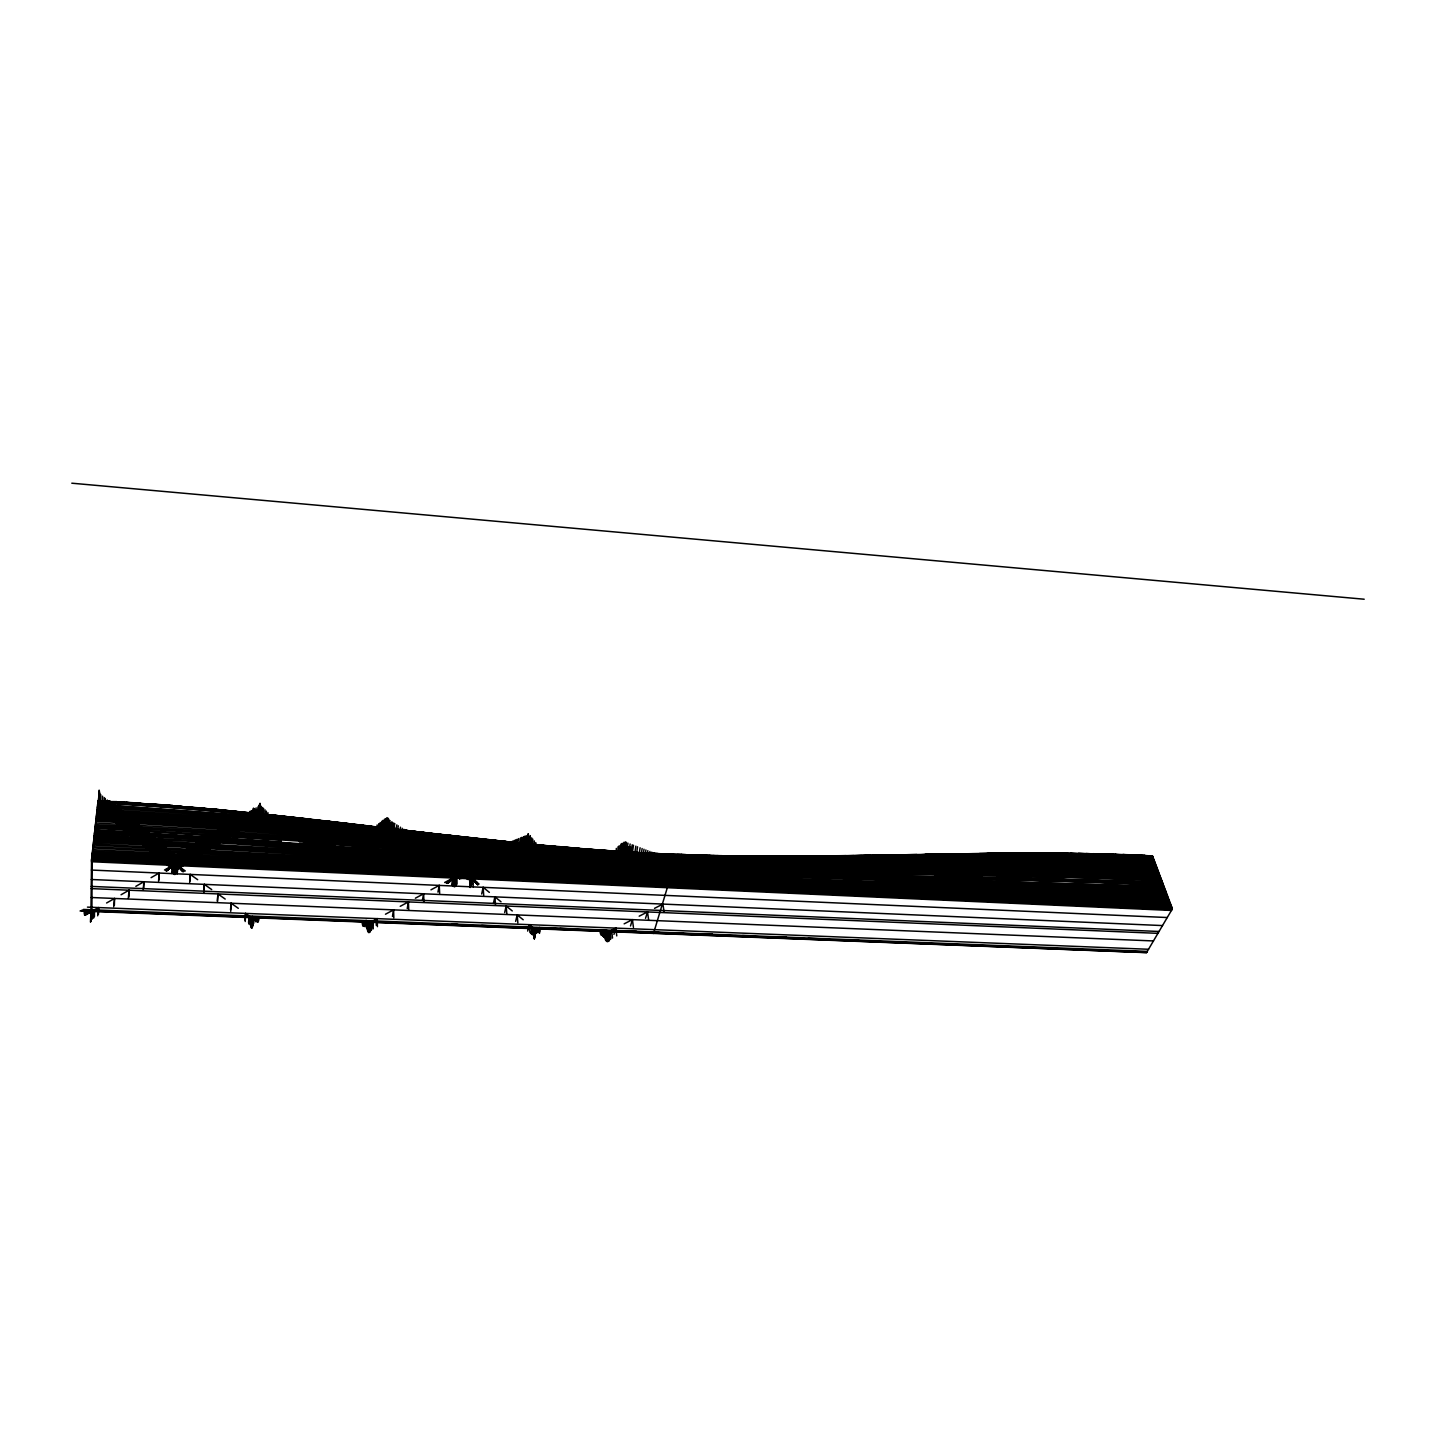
<?xml version="1.0" encoding="UTF-8"?>
<svg xmlns="http://www.w3.org/2000/svg" width="1436" height="1436" viewBox="0 0 1436 1436"><rect width="100%" height="100%" fill="white"/><g stroke="black" fill="none" stroke-linecap="round" stroke-linejoin="round"><path stroke-width="1.5" d="M174.312 873.95L175.012 861.797M90.953 911.357L91.545 859.823L98.097 800.767L97.971 810.622M174.923 873.968L175.623 861.815M262.896 814.894L262.896 810.873M534.389 938.57L534.443 928.751L540.205 930.743M620.855 844.153L620.837 853.738L627.658 847.258M98.599 800.947L92.191 858.315M92.389 917.532L92.442 911.052L84.562 915.342M257.924 818.789L259.467 804.465M469.931 886.102L469.985 876.193L471.511 872.801M456.271 885.491L456.361 875.583L457.833 872.173M92.855 917.532L92.945 910.765L92.048 919.004M94.417 916.653L94.507 909.868L93.627 918.125M370.362 931.587L370.506 922.199L362.446 924.946M98.456 914.355L98.563 907.57L85.047 915.253M100.825 794.772L99.838 809.832M101.579 811.268L102.584 796.208M99.838 793.516L98.815 808.594M103.248 812.65L104.254 797.572M104.307 813.512L105.313 798.434M114.377 905.308L114.539 898.469L106.587 902.993M257.439 820.512L259.126 805.722M385.315 819.418L385.081 828.123L396.874 828.626M107.233 799.996L106.21 815.074M535.682 846.522L535.79 842.591M107.592 816.222L108.633 801.144M531.446 845.732L531.679 837.834M532.541 846.989L532.774 839.109M534.174 846.827L534.336 840.922M128.845 897.105L129.061 890.194L121.055 894.754M254.459 822.559L256.146 807.876M256.326 821.518L258.031 806.835M110.68 802.814L109.621 817.91M251.569 824.21L253.221 809.491M252.7 823.564L254.351 808.863M369.788 932.305L370.111 922.289L362.069 923.797M111.254 819.256L112.313 804.16M249.541 825.359L251.174 810.622M260.383 806.673L260.131 814.248L251.623 813.799M607.697 941.711L608.056 931.695L599.71 931.695M99.64 792.044L98.51 806.978M113.839 805.416L112.78 820.512M245.897 827.459L247.477 812.686M248.069 826.221L249.684 811.466M250.313 925.071L250.6 916.958L249.954 923.581M470.003 886.981L470.38 876.606L471.852 875.314M114.288 821.787L115.365 806.673M242.504 829.434L244.066 814.625M244.138 828.482L245.718 813.691M248.895 924.084L249.2 915.971L248.554 922.612M250.744 925.61L251.067 917.281L258.139 922.056M455.571 886.353L455.948 875.96L457.366 874.65M91.491 860.792L1171.884 909.67L1171.92 907.642M115.831 823.043L116.908 807.929M143.636 888.705L143.905 881.758L135.846 886.335M240.871 830.385L242.415 815.558M245.233 921.517L245.556 913.404L257.672 921.948M534.354 938.911L534.748 928.805L540.564 929.379M117.483 824.426L118.56 809.312M173.918 873.016L174.743 859.195M237.443 832.395L238.95 817.551M239.238 831.354L240.745 816.51M120.05 810.532L118.973 825.664M175.389 873.088L176.233 859.266M233.763 834.585L235.217 819.687M235.845 833.347L237.317 818.484M530.315 836.039L529.902 845.966L523.135 838.642M120.911 827.262L122.006 812.13M230.55 836.47L231.986 821.571L242.792 822.182L234.948 827.046M232.363 835.411L233.799 820.512M123.299 813.189L122.204 828.339M123.873 829.703L124.968 814.571M228.988 837.421L230.388 822.487L241.158 823.133L231.663 828.949M230.729 911.375L231.106 903.226L238.304 908.306M126.44 815.756L125.327 830.905M158.875 880.053L159.199 873.034L151.085 877.665M224.339 840.204L225.703 825.233M226.583 838.857L227.983 823.905M251.031 927.046L251.479 917.514L258.606 920.907M98.169 804.214L99.371 790.715M127.553 832.754L128.666 817.587M221.503 841.927L222.849 826.939M222.921 841.083L224.267 826.095M129.617 834.46L130.73 819.292M130.945 835.555L132.058 820.387M173.541 871.58L174.474 856.628M219.259 843.309L220.57 828.285M220.246 842.699L221.557 827.692M217.482 902.077L217.895 893.928L225.201 899.062M369.142 932.646L369.68 922.343L361.71 922.361M521.824 841.909L527.622 843.722L528.125 834.029M133.351 821.446L132.238 836.614M134.517 822.397L133.404 837.583M175.928 871.688L176.861 856.754M215.167 845.786L216.441 830.744M216.28 845.122L217.554 830.08M216.944 844.709L218.236 829.685M251.3 927.8L251.839 917.658L259.019 919.776M134.32 838.337L135.433 823.151M136.438 840.078L137.551 824.892M137.066 840.581L138.179 825.395M172.266 872.442L172.643 865.387L164.476 870.036M211.541 848.03L212.779 832.952M212.618 847.384L213.856 832.306L224.698 832.736L216.728 837.726M213.749 846.666L215.005 831.606M138.053 841.424L139.166 826.221M140.477 827.298L139.364 842.501M140.423 843.363L141.536 828.159M141.392 844.171L142.487 828.949M166.935 865.01L167.958 849.699M169.412 850.866L168.389 866.177M170.04 867.506L171.046 852.176M172.517 853.361L171.53 868.69M177.328 872.675L177.723 865.621L185.298 870.97M208.597 849.843L209.8 834.747L220.623 835.178L211.631 840.796M209.674 849.179L210.895 834.101L221.88 834.424L213.892 839.432M99.156 790.141L98.51 800.803M143.097 845.571L144.21 830.349M144.067 846.378L145.18 831.157M146.58 832.288L145.467 847.509M148.375 833.76L147.262 848.999M148.752 850.202L149.847 834.962M149.954 851.189L151.049 835.949M151.013 852.069L152.108 836.811M159.27 842.645L158.193 857.938M159.863 859.284L160.904 843.991M163.058 845.732L162.017 861.026M163.973 862.623L165.014 847.33M165.93 864.203L166.953 848.891M205.097 852.015L206.281 836.883M203.84 892.528L204.307 884.361L211.702 889.566M207.053 850.794L208.256 835.68M393.428 825.628L385.369 828.034L385.907 818.628M152.629 853.379L153.706 838.121M155.573 839.647L154.496 854.923M156.111 856.233L157.188 840.957M173.523 873.537L174.043 864.544L165.786 870.557M175.892 873.626L176.431 864.651L183.934 871.365M179.285 853.648L178.297 868.96M202.153 853.846L203.32 838.696M203.463 853.02L204.63 837.888M251.605 928.177L252.233 917.73L259.485 918.358M652.339 855.12L652.788 853.271M179.949 867.9L180.954 852.607M199.209 855.694L200.34 840.527M200.968 854.582L202.135 839.432M644.513 854.653L621.339 853.271L621.932 843.453M174.025 874.362L174.653 864.059L166.307 871.006M175.228 874.416L175.874 864.113L183.305 871.76M189.749 881.381L190.198 874.416L197.683 879.694M195.368 858.1L196.481 842.914M197.145 856.987L198.258 841.801M174.438 874.434L175.12 863.664L166.738 870.934M174.761 874.452L175.443 863.682L182.857 871.634M182.785 851.44L181.762 866.752M189.66 882.601L190.198 874.416M191.221 860.72L192.298 845.499M193.052 859.554L194.147 844.35M251.892 928.087L252.341 916.365M184.4 850.435L183.377 865.711M188.834 862.228L189.893 846.989M454.799 886.784L455.481 876.373L456.774 877.432M184.49 864.993L185.513 849.735M186.662 863.61L187.703 848.371M368.621 932.52L368.496 920.943M470.11 887.448L470.811 877.073L472.157 878.114M534.336 938.821L535.018 928.805L538.931 928.338M90.432 922.056L91.096 910.675M177.149 873.842L177.723 865.621M203.822 891.235L204.307 884.361M252.251 927.548L252.969 917.658M606.961 941.567L607.661 931.659M626.76 851.943L624.696 851.656L625.378 841.837M172.033 873.609L172.643 865.387M175.964 870.683L176.431 864.651M260.275 804.429L259.557 813.853L247.315 813.153M173.577 870.575L174.043 864.544M252.592 926.723L253.292 917.532M158.552 881.255L159.199 873.034M217.374 900.731L217.895 893.928M90.755 921.697L91.581 910.693M527.479 843.883L529.453 845.445L530.243 835.626M368.065 931.946L368.89 922.199L364.995 920.889M378.458 827.585L378.781 823.672M379.732 828.392L380.235 822.523M381.15 829.128L381.796 821.266M382.084 830.223L382.909 820.387M384.417 819.184L383.591 829.021L398.364 829.505M143.205 889.979L143.905 881.758M230.532 909.957L231.106 903.226M261.208 806.242L260.49 814.571L245.879 813.907M262.591 807.481L261.873 815.917L261.855 809.85M263.075 814.804L263.614 808.468M264.529 816.222L265.086 809.868M266.055 815.415L266.432 811.178M267.581 816.904L267.94 812.65M376.788 828.877L377.129 824.964M91.617 858.997L1172.027 908.108M253.023 925.287L253.705 917.335M175.587 867.434L175.874 864.113M393.733 826.705L385.71 827.98L386.589 818.071M91.096 920.943L91.976 911.25L84.239 914.122M128.307 898.433L129.061 890.194M174.348 867.38L174.653 864.059M244.928 920.063L245.556 913.404M260.185 803.711L259.252 813.709L251.372 813.673M260.814 806.978L260.131 814.248L253.077 808.827M454.081 886.694L455.032 876.768L446.973 883.463M113.731 906.69L114.539 898.469M470.236 887.412L471.188 877.504L477.847 884.827M92.173 858.351L91.886 914.032M250.42 923.617L251.067 917.281M253.633 923.545L254.28 916.94M255.949 921.93L256.398 917.532M367.634 931.102L368.549 922.056M91.545 919.525L92.442 911.052M97.702 915.809L98.563 907.57M534.336 938.282L535.323 928.733M251.731 812.525L259.019 813.638L260.113 803.37L258.749 813.602M384.992 819.597L384.022 828.698L394.272 829.218M606.171 941.011L607.231 931.551M528.34 833.724L527.174 843.632L528.735 844.601M394.074 828.069L386.087 827.98L387.343 817.856M250.923 921.894L251.479 917.514M367.131 929.666L368.137 921.822M627.119 854.51L625.27 851.763L626.473 842.322M459.682 879.317L458.784 873.985L459.987 864.975M468.19 879.658L467.256 874.38L468.459 865.334M461.423 864.257L460.202 873.267L461.1 878.581M466.79 864.49L465.569 873.519L466.503 878.814M258.606 815.738L259.808 803.514M451.353 872.011L461.764 872.478L462.679 877.755L461.764 872.478L463.002 863.467M464.959 863.557L463.72 872.567L464.636 877.863M463.325 862.731L462.069 871.742L462.966 877.037M464.061 877.055L463.164 871.796L464.402 862.785M534.389 937.457L535.61 928.625M352.287 824.12L200.448 807.929L98.007 800.839L107.52 801.091M453.202 885.886L454.422 877.234L446.183 883.014M461.818 876.463L460.938 871.149L462.177 862.139M465.049 876.552L464.133 871.311L465.39 862.3M459.592 875.332L458.712 870.001L459.987 861.026M466.915 875.601L466 870.395L467.274 861.367M654.78 866.016L652.913 862.192L654.224 853.02M656.414 866.608L654.529 862.803L655.839 853.612M658.514 867.398L656.611 863.575L657.921 854.384M666.645 867.272L658.442 864.257L659.734 855.048M260.078 810.119L259.557 813.853L252.395 810.496M650.454 864.4L648.587 860.595L649.916 851.422M652.339 865.1L650.472 861.295L651.782 852.122M457.797 859.877L456.504 868.852L457.366 874.183M469.159 860.451L467.867 869.462L468.8 874.65M470.434 886.64L471.672 878.006L478.116 884.432M646.415 862.892L644.585 859.087L645.913 849.933M647.833 850.65L646.523 859.823L648.354 863.61M455.391 858.62L454.081 867.577L454.925 872.926M471.241 859.446L469.913 868.475L470.864 873.609M642.125 848.514L640.779 857.669L642.592 861.456M644.495 862.174L642.682 858.369L644.01 849.232M637.997 859.715L636.202 855.928L637.566 846.791M640.546 860.685L638.751 856.897L640.097 847.761M175.3 864.705L175.443 863.682M453.04 871.939L452.196 866.59L453.543 857.651M472.839 858.674L471.493 867.703L472.444 872.819M633.886 858.154L632.109 854.384L633.491 845.248M636.256 859.051L634.479 855.282L635.843 846.145M174.977 864.687L175.12 863.664M451.209 856.412L449.863 865.334L450.671 870.701M474.849 857.723L473.485 866.752L474.454 871.831M632.199 844.763L630.817 853.881L632.576 857.651M476.393 856.987L475.011 866.016L475.98 871.078M605.525 940.185L606.872 931.425M628.304 856.018L626.563 852.248L627.981 843.147M630.494 856.861L628.735 853.092L630.135 843.973M448.858 869.749L448.05 864.364L449.414 855.461M623.547 843.758L622.201 852.553L631.786 853.02M385.817 821.266L384.722 828.285L397.269 828.805M447.35 854.348L445.95 863.233L446.758 868.618M478.188 856.143L476.788 865.172L477.775 870.216M363.039 925.089L363.721 920.745M444.927 867.649L444.137 862.264L445.555 853.379M479.283 869.462L478.296 864.454L479.732 855.425M480.755 854.958L479.319 863.969L480.306 868.977M365.121 926.776L366.144 920.261M366.593 927.961L367.634 921.445M443.724 867.003L442.952 861.6L444.37 852.733M481.904 854.42L480.45 863.449L481.455 868.421M370.434 928.23L371.493 921.715L371.637 929.72M443.042 852.015L441.606 860.882L442.378 866.285M483.304 853.774L481.85 862.803L482.855 867.757M530.153 836.362L528.807 844.673L518.935 844.188M372.032 927.369L373.091 920.853L373.234 928.877M485.027 852.984L483.537 862.013L484.56 866.949M376.16 925.161L377.237 918.627L363.416 926.04M440.708 865.387L439.937 859.967L441.408 851.117M486.337 852.392L484.847 861.403L485.871 866.321M438.698 864.293L437.944 858.854L439.416 850.04M487.271 851.961L485.763 860.99L486.786 865.89M387.397 830.582L386.607 828.105L388.276 818.323M437.89 849.197L436.382 857.992L437.136 863.431M488.402 865.136L487.36 860.254L488.886 851.225M369.914 928.23L370.973 921.984L362.913 926.112M436.795 848.586L435.305 857.4L436.041 862.856M489.82 850.812L488.294 859.841L489.335 864.705M490.807 850.381L489.263 859.392L490.322 864.239M434.139 861.797L433.403 856.341L434.928 847.545M491.561 863.664L490.502 858.836L492.063 849.825M392.459 916.455L393.59 909.868L385.458 914.229M433.851 846.953L432.308 855.73L433.044 861.187M493.015 849.394L491.453 858.423L492.512 863.233M493.589 849.143L492.027 858.172L493.086 862.946M528.143 846.971L526.797 843.668L528.43 834.262M431.859 860.541L431.141 855.066L432.685 846.289M495.079 862.049L494.002 857.274L495.6 848.263M430.387 859.715L429.687 854.24L431.249 845.481M496.461 847.886L494.864 856.915L495.941 861.672M497.556 847.402L495.959 856.43L497.035 861.169M251.372 920.243L251.839 917.658M429.274 859.087L428.574 853.612L430.136 844.853M498.238 860.613L497.161 855.892L498.777 846.881M407.232 908.539L408.434 901.916L400.249 906.313M429.472 844.476L427.892 853.217L428.592 858.728M500.015 846.342L498.382 855.353L499.477 860.056M501.954 845.517L500.302 854.528L501.415 859.195M426.169 842.591L424.553 851.297L425.236 856.807M426.223 857.382L425.541 851.871L427.156 843.147M504.018 844.619L502.367 853.648L503.48 858.279M423.943 856.071L423.279 850.561L424.912 841.855M505.4 844.045L503.713 853.056L504.844 857.687M422.363 900.462L423.62 893.784L415.381 898.2M506.962 843.399L505.275 852.41L506.405 857.005M508.165 842.896L506.459 851.907L507.608 856.484M422.525 855.264L421.861 849.735L423.494 841.029M509.96 842.142L508.254 851.153L509.403 855.694M534.497 936.075L535.951 928.41M422.058 840.204L420.389 848.873L421.053 854.42M511.342 841.568L509.636 850.579L510.785 855.102M418.756 853.11L418.127 847.545L419.797 838.893M512.903 840.94L511.162 849.933L512.329 854.438M514.321 840.347L512.58 849.358L513.747 853.846M437.944 892.133L439.254 885.402L430.962 889.835M515.739 839.773L513.998 848.784L515.165 853.235M417.391 837.475L415.686 846.109L416.314 851.674M517.157 839.216L515.398 848.209L516.583 852.661M518.665 838.606L516.888 847.599L518.073 852.015M520.55 837.852L518.773 846.845L519.958 851.243M415.812 836.542L414.089 845.158L414.717 850.74M521.824 837.35L520.047 846.342L521.25 850.704M523.566 836.649L521.771 845.642L522.991 850.004M412.886 849.663L412.294 844.081L414.035 835.465M451.622 884.809L452.986 878.042L444.639 882.512M524.535 836.273L522.74 845.265L523.96 849.609M526.079 835.68L524.266 844.655L525.486 848.981M412.635 834.621L410.875 843.219L411.468 848.82M527.084 848.335L525.845 844.027L527.658 835.052M259.719 811.502L259.252 813.709L252.036 811.555M386.212 822.72L385.081 828.123L393.159 824.749M409.35 847.563L408.775 841.945L410.552 833.365M408.937 832.395L407.142 840.957L407.716 846.576M387.594 832.934L387.02 828.285L388.923 819.31M405.903 845.481L405.347 839.863L407.142 831.3M471.331 885.689L472.767 878.94L479.068 884.037M404.234 844.476L403.678 838.839L405.508 830.295M530.01 837.242L528.484 844.332L515.955 843.542M604.807 938.767L606.423 931.192M403.875 829.29L402.026 837.816L402.565 843.453M400.931 842.447L400.393 836.793L402.259 828.285M481.688 894.018L483.142 887.34L489.371 892.384M624.337 844.619L622.668 852.23L632.253 852.715M400.518 827.19L398.634 835.68L399.154 841.37M396.964 839.988L396.444 834.298L398.346 825.844M493.392 903.459L494.899 896.854L501.038 901.826M395.438 839.055L394.936 833.365L396.857 824.892M394.846 823.618L392.908 832.054L393.41 837.762M392.261 837.062L391.777 831.336L393.733 822.918M504.664 912.56L506.19 906.008L512.275 910.945M390.448 835.914L389.982 830.188L391.956 821.787M388.564 834.711L388.097 828.985L390.089 820.584M515.65 921.391L517.193 914.929L523.207 919.776M369.447 926.471L370.506 922.199M527.658 931.067L529.238 924.676L539.344 932.862M530.692 933.508L532.289 927.135L532.989 935.015M531.841 934.441L533.438 928.087L534.138 935.949M534.677 934.513L536.274 928.159M534.982 934.262L536.579 927.925M535.377 933.938L536.992 927.584M536.005 933.454L537.064 929.218M83.701 911.465L91.491 911.393L83.988 912.937M536.508 933.059L537.567 928.823M537.028 932.646L538.087 928.41M537.656 932.161L538.733 927.925M538.338 931.641L539.415 927.405M457.007 884.163L456.792 875.206L458.246 869.749M532.2 934.477L533.815 928.392L539.685 932.969M385.369 828.034L386.481 823.977M469.823 884.738L469.572 875.798L471.062 870.342M522.399 839.575L528.233 844.117L529.866 838.265M624.893 845.553L623.027 852.033L636.166 852.733M602.474 935.841L603.802 931.731M602.653 935.985L603.982 931.892M602.94 936.2L604.143 932.018L603.228 936.434M603.389 936.559L605.202 930.277M603.551 936.685L605.525 930.51M603.82 936.9L605.759 930.69L595.743 930.133M604.071 937.08L605.992 930.869L604.233 937.205M608.092 937.385L609.941 931.084L610.892 938.893M609.726 936.559L611.574 930.259L612.526 938.067M613.926 934.423L615.793 928.105L601.738 935.267M630.494 925.987L632.414 919.632L624.139 923.851M607.536 937.385L609.403 931.354L601.181 935.357M645.518 918.34L647.51 911.95L639.182 916.186M602.276 935.177L603.497 931.336M259.019 813.638L259.413 812.471M602.169 934.728L603.407 931.12M602.079 934.262L603.299 930.905M1171.884 909.67L1146.664 952.427L1145.533 952.14M601.989 933.795L603.21 930.707M369.106 924.82L370.111 922.289M529.651 839.701L527.945 843.901L516.906 843.183M532.433 932.79L534.156 928.607L539.954 931.838M631.714 848.73L623.475 851.835L625.504 846.953M385.71 827.98L386.769 825.7M606.889 935.68L608.918 931.551L600.589 934.208M1151.528 856.215L1152.641 856.323L1171.866 907.48L91.671 858.297M1146.61 952.517L81.331 910.603M532.684 931.192L534.443 928.751M527.622 843.722L529.328 841.64M606.459 934.064L608.505 931.641L608.595 941.388M1146.466 952.66L80.075 910.98M620.406 854.097L623.134 851.53M620.567 853.971L625.988 848.838L623.978 851.692L634.874 852.23M448.283 882.978L455.948 875.96M621.339 853.271L628.555 846.666M448.912 882.26L456.361 875.583M447.619 883.409L455.481 876.373M167.222 870.467L175.623 863.233M391.436 822.487L383.591 829.021L382.281 826.418M382.55 829.775L389.946 823.69M449.558 881.201L456.792 875.206M167.671 869.731L176.089 862.839M629.973 846.719L622.201 852.553L620.514 848.066M391.992 822.756L384.022 828.698L383.143 823.905M168.191 868.636L176.556 862.462M170.543 866.267L180.505 859.949M174.025 864.059L182.318 858.8L168.981 858.154L176.484 864.185M175.641 863.036L183.916 857.795L167.545 857.005M176.754 862.336L187.183 855.73L176.072 855.21M181.115 859.59L191.724 852.876L180.649 852.356M185.352 856.933L193.555 851.745L182.48 851.225M187.667 855.479L197.612 849.215L186.572 848.694M191.526 853.092L201.435 846.845L190.414 846.325M194.488 851.261L203.912 845.319L192.909 844.781M197.432 849.43L207.502 843.111L196.517 842.591M200.932 847.276L210.087 841.55L199.119 841.011M203.894 845.481L213.031 839.773L202.081 839.234M206.102 844.135L215.579 838.211L204.648 837.691M208.633 842.591L217.339 837.152L206.425 836.614M630.655 847.222L622.668 852.23L621.357 846.001M215.292 838.588L223.28 833.598L212.402 833.059M218.99 836.398L226.942 831.426L216.082 830.888M221.377 834.962L229.311 830.008L218.469 829.47M222.957 834.029L232.686 828.051L221.862 827.495M226.17 832.162L234.068 827.226L223.262 826.687M228.252 830.923L236.15 826.023L225.344 825.485M229.868 829.99L237.748 825.09L226.96 824.551M236.581 826.113L244.407 821.266L233.673 820.728M238.34 825.108L246.148 820.279L235.414 819.723M240.512 823.869L248.32 819.041L237.586 818.502M242.002 823.025L249.792 818.215L239.076 817.658M244.03 821.877L251.803 817.084L241.104 816.545M245.161 821.248L252.916 816.474L242.235 815.917M246.92 820.261L254.675 815.486L244.012 814.93M248.787 819.22L256.541 814.445M249.9 818.179L257.6 813.871L246.938 813.314M392.782 823.887L384.722 828.285L384.561 820.656M631.158 847.814L623.027 852.033L622.057 844.619M654.547 908.342L662.911 904.088L664.078 911.878M452.017 877.432L458.784 873.985M453.453 876.696L460.202 873.267L449.791 872.783M455.015 875.906L461.764 872.478M456.433 875.206L463.164 871.796M457.402 874.703L464.133 871.311M459.287 873.77L466 870.395M461.171 872.837L467.867 869.462L457.51 868.995M463.236 871.814L469.913 868.475L459.574 867.99M464.833 871.042L471.493 867.703L452.196 866.59M466.844 870.054L473.485 866.752L463.164 866.267M468.387 869.318L475.011 866.016L464.708 865.531M470.164 868.457L476.788 865.172L466.503 864.687M471.708 867.721L484.847 861.403L474.616 860.918M472.713 867.236L479.319 863.969L469.051 863.485M473.862 866.698L480.45 863.449L470.182 862.964M475.28 866.034L481.85 862.803L471.6 862.318M476.985 865.244L483.537 862.013L473.306 861.528M479.229 864.203L485.763 860.99L475.549 860.505M480.845 863.449L488.294 859.841L478.098 859.356M482.765 862.569L489.263 859.392L479.085 858.907M484.022 862.013L491.453 858.423L481.275 857.938M485.547 861.313L492.027 858.172L481.868 857.669M487.54 860.415L494.864 856.915L484.704 856.412M489.514 859.554L495.959 856.43L485.817 855.946M490.717 859.015L498.382 855.353L488.276 854.869M493.894 857.615L500.302 854.528L490.197 854.043M368.747 922.774L369.68 922.343M495.976 856.7L502.367 853.648L492.279 853.146M497.341 856.125L503.713 853.056L493.643 852.571M498.902 855.443L505.275 852.41L495.205 851.925M500.105 854.941L506.459 851.907L496.407 851.404M501.918 854.169L508.254 851.153L498.22 850.668M503.3 853.576L509.636 850.579L499.602 850.076M504.862 852.93L511.162 849.933L501.164 849.448M506.28 852.338L512.58 849.358L502.582 848.873M507.716 851.745L513.998 848.784L504 848.281M509.116 851.153L515.398 848.209L505.418 847.725M510.624 850.543L516.888 847.599L506.926 847.114M512.526 849.771L518.773 846.845L508.811 846.36M513.819 849.25L520.047 846.342L510.103 845.84M515.56 848.55L521.771 845.642L511.844 845.158M516.529 848.155L522.74 845.265L607.859 852.338M518.055 847.545L524.266 844.655L514.357 844.171M519.67 846.899L525.845 844.027L546.434 846.414M250.367 816.815L257.959 813.709M520.712 845.768L526.797 843.668M386.087 827.98L387.074 827.692M533.061 929.218L534.748 928.805M632.289 850.058L623.978 851.692L623.96 842.268M606.01 932.072L608.056 931.695M250.959 815.002L258.426 813.62M600.158 933.077L608.505 931.641M252.574 917.73L259.916 917.048M521.25 844.009L527.174 843.632L517.283 843.129M986.46 854.33L877.109 856.592M939.898 855.228L947.688 855.066M892.869 856.287L924.263 855.569M932.305 854.6L821.751 856.592M845.445 857.292L867.236 856.789L861.295 856.969M901.216 854.833L916.922 854.546M963.466 854.025L861.546 855.766M885.276 855.335L947.904 854.312M978.742 854.456L963.233 854.743M853.379 857.077L821.607 857.687M877.665 855.192L885.563 855.066M893.605 854.976L948.209 854.007M853.612 855.892L971.239 853.899M986.46 854.294L805.704 857.382L717.426 857.184M948.316 854.007L971.418 853.702M845.75 855.856L893.713 855.102M925.035 854.474L978.975 853.792M837.744 856.125L861.618 855.623M885.868 855.3L933.023 854.564M978.813 854.133L1001.879 854.061M963.897 853.792L986.819 853.558M837.906 855.838L869.911 855.353M948.478 854.115L1002.131 853.505M853.792 855.623L805.811 856.754M870.072 855.533L821.913 856.161M948.64 854.33L956.43 854.223M986.55 854.025L1062.927 853.594M821.625 857.615L783.697 858.01M979.406 853.594L994.627 853.415M971.651 853.684L1002.256 853.397M846.145 855.659L806.314 856.035M964.059 853.899L971.975 854.025M1001.861 854.115L1024.873 853.846M1003.926 855.138L1008.305 855.084M987.017 853.469L1009.831 853.415M979.567 853.702L987.447 853.864M813.943 856.233L838.355 855.928M1009.544 854.007L1070.358 853.864M821.841 856.323L733.634 856.7L648.659 854.097M797.698 857.902L805.686 857.83M995.022 853.558L1070.448 853.648M994.735 853.397L1009.939 853.325M987.304 853.612L1002.884 853.738M822.002 856.018L789.997 856.394M830.403 856.018L773.896 856.628M1017.496 853.361L1002.454 853.325L1032.789 853.289M797.913 856.538L805.901 856.484M1010.262 853.307L1055.568 853.307M1002.831 853.648L1010.567 853.684M798.183 856.089L814.463 856.143M1010.513 853.612L1018.232 853.648M790.338 856.089L798.326 856.071M781.974 856.43L806.476 856.197M1025.483 853.181L1040.4 853.289M1018.196 853.576L1025.878 853.63M782.171 856.125L790.177 856.107M798.488 856.233L769.875 856.628M1025.735 853.379L1033.525 853.63M774.058 856.251L790.5 856.251M1033.238 853.235L1078.777 853.702M1033.489 853.558L1041.136 853.648M1047.688 853.792L1055.263 853.81M1051.798 854.779L1092.473 855.12M778.33 856.089L749.861 856.341L773.968 856.43M765.926 856.412L782.494 856.251M766.142 856.107L774.435 856.179M774.471 856.251L757.993 856.197M1048.442 853.253L1071.274 853.612L1063.573 853.361M1055.693 853.235L1085.329 854.061L1070.879 853.343M1048.585 853.415L1115.844 854.384M1048.693 853.594L1056.322 853.72M753.972 856.179L762.426 856.197M745.589 858.01L729.506 857.92M758.262 856.018L746.038 855.964M737.781 856.215L758.405 856.179M745.769 856.502L1033.92 854.187L1152.893 856.969M733.958 855.82L750.382 856.107M745.84 856.305L733.688 856.377M1070.771 853.361L1101.035 853.971M1063.843 853.702L1077.969 853.738M737.978 855.874L746.307 856M708.271 934.118L712.292 934.172M689.298 855.425L737.871 856.018M729.668 856.323L750.4 856.484M729.506 857.848L717.408 857.741M1071.364 853.792L1144.42 855.641M1071.418 853.881L1078.921 853.971M729.937 855.766L738.301 855.964M733.85 855.964L721.68 855.982M1078.633 853.54L1093.586 853.81M1078.382 853.433L1092.814 854.169M725.79 855.856L730.242 855.856M903.334 875.439L677.505 869.624M934.8 875.924L1162.478 882.512M702.258 934.19L712.328 934.351M717.731 855.694L726.203 855.784M734.299 856.287L705.525 855.641M981.703 877.073C801.36 875.493 620.998 869.785 441.247 854.6M674.058 933.31L665.801 932.808L674.005 932.754M669.894 932.772L674.022 933.041M1085.993 853.576L1129.737 855.192M713.692 855.623L722.164 855.712M997.015 876.965L1162.334 882.081M712.382 934.639L603.91 930.6M1093.245 853.702L1108.61 854.348M709.653 855.533L718.126 855.623M669.804 933.31L684.039 933.759M712.346 934.513L696.209 934.136M1093.747 853.989L1108.754 854.635M705.615 855.443L714.087 855.551M661.673 932.7L669.912 933.041M665.819 933.023L669.948 933.238M710.048 855.443L697.447 855.443M718.179 855.982L637.243 852.894L555.445 846.809M742.502 935.572L750.49 935.769M701.683 855.174L706.009 855.353M665.837 933.149L657.58 932.897M1107.982 854.097L1130.832 855.371M697.627 855.066L701.971 855.246M697.537 855.228L689.352 855.192M786.318 937.205L778.402 936.972M1108.107 854.061L1116.131 854.851M693.588 854.941L697.914 855.138M714.41 934.836L547.439 928.392M1115.018 854.725L1122.378 854.958M689.531 854.815L693.875 855.012M689.442 854.976L693.48 855.102M734.55 935.644L750.561 936.146M1115.592 854.276L1123.203 854.635M685.493 854.689L689.783 854.815L685.385 854.851M686.085 933.921L616.331 931.138M718.485 935.123L583.088 929.774M822.99 938.911L808.109 938.408M851.997 939.88L858.656 940.095M685.295 855.066L669.032 854.689M676.984 856.107C835.86 862.569 994.915 851.476 1153.772 859.302M758.585 936.685L620.478 931.246M766.555 936.972L788.382 937.726M1122.737 854.564L1130.312 854.797M681.579 854.474L648.731 853.756M677.289 854.564L681.723 854.617M677.2 854.779L681.256 854.923M672.91 856.448L676.966 856.61M1123.096 854.546L1130.706 855.102M1130.312 856.197L1136.558 856.43M686.623 856.52L605.274 852.212M766.609 937.223L1043.164 947.957M1129.719 855.228L1137.025 855.497M673.61 854.312L665.209 853.899M87.452 907.121L1148.531 949.268M83.396 909.437L1147.274 951.386M603.407 930.313L595.437 929.882L603.874 930.313L597.591 929.756M91.114 910.478L97.379 910.729M1131.03 951.404L1145.479 951.96M81.834 910.316L1146.808 952.194M1137.851 855.21L1130.204 854.797L1145.425 856.018L1138.012 855.407M665.119 854.079L669.176 854.24M91.204 886.407L1159.049 931.479M91.186 888.615L1157.937 933.346M91.078 897.5L1153.467 940.939M665.353 853.828L669.517 854.079M669.553 854.133L648.785 853.522M91.294 879.496L1162.532 925.574M534.784 927.835L513.603 926.92M1137.384 855.138L1144.887 855.425M1137.007 855.515L1152.659 856.377M1171.435 906.295L168.497 860.505M91.742 857.633L1171.65 906.888M91.653 858.602L1171.955 907.749M91.581 859.41L1172.063 908.467M91.545 859.877L1172.045 908.862M91.527 860.308L1172.009 909.239M91.473 861.726L1171.471 910.46M91.383 870.054L1167.288 917.532M481.616 925.484L494.433 926.058M451.532 924.138L457.994 924.425M1137.725 855.12L1145.138 855.551M1158.655 872.316C986.424 864.041 813.835 871.616 641.659 862.139C459.43 852.051 278.315 827.818 96.015 818.951M1159.085 873.447C986.819 865.19 814.212 872.262 641.982 862.821C459.628 852.787 278.315 829.075 95.871 820.225M1159.462 874.452C992.653 866.446 825.52 872.442 658.711 864.257C470.703 854.923 283.789 830.421 95.745 821.338M1160.037 875.978C987.699 867.739 815.002 873.68 642.718 864.346C460.041 854.438 278.297 831.875 95.548 823.043M657.096 853.54L661.44 853.792M1160.557 877.396C988.183 869.175 815.468 874.47 643.131 865.208C460.274 855.371 278.297 833.436 95.386 824.623M1160.898 878.311C999.474 870.593 837.762 874.47 676.32 867.344C482.281 858.692 289.282 834.944 95.261 825.646M1161.239 879.191C994.322 871.239 827.064 875.242 660.147 867.129C471.529 857.866 283.789 835.68 95.153 826.633M1161.544 879.999C909.688 870.719 657.149 875.996 406.101 849.789M1161.778 880.627L1057.686 876.911L791.056 872.37L677.038 868.744L543.777 860.954L299.37 841.711M1162.747 883.212C990.194 875.045 817.317 877.737 644.8 868.744C461.225 859.159 278.297 839.88 94.668 831.121M1163.088 884.109C990.517 875.942 817.622 878.258 645.069 869.301C461.369 859.751 278.297 840.886 94.561 832.126M1163.357 884.827C1001.789 877.181 839.952 878.509 678.366 871.293C483.483 862.569 289.336 842.178 94.471 832.934M1163.609 885.509C991.002 877.36 818.071 879.029 645.482 870.144C461.602 860.667 278.297 842.429 94.381 833.688M1164.057 886.676L662.409 871.67L527.999 863.88L226.044 842.573L94.237 834.998M1164.309 887.358C929.307 877.432 693.785 879.209 459.233 859.625M1164.668 888.31L662.894 872.657L94.04 836.829M1165.134 889.548L663.27 873.411L93.878 838.211M1165.511 890.571L953.594 883.373C666.448 880.43 380.361 854.366 93.753 839.36M1165.835 891.397C889.01 880.968 611.844 877.342 335.611 854.492L93.663 840.275M1166.104 892.133L664.06 874.991L93.573 841.119M1166.517 893.246L970.162 886.102C677.433 881.812 385.656 857.328 93.43 842.358M439.937 859.967L450.276 860.451M166.289 847.437L155.16 846.899L164.207 854.223M1167.001 894.538L664.796 876.463L93.268 843.812M451.945 861.367L441.606 860.882L452.053 866.339M156.757 848.209L167.886 848.748M442.952 861.6L453.291 862.085M184.795 849.789L195.852 850.309M1167.432 895.651L665.137 877.145L93.143 845.05M444.137 862.264L454.476 862.749M468.028 863.969L478.296 864.454M169.987 850.435L158.84 849.915L167.94 857.274M456.289 863.718L445.95 863.233L455.966 868.439M1167.971 897.105L665.568 878.024L92.963 846.666M448.05 864.364L458.389 864.849M160.491 851.261L171.638 851.781M1168.401 898.254L665.927 878.724L92.819 847.958M460.202 865.818L449.863 865.334L460.148 870.647M173.774 853.522L162.627 853.02L175.012 863.018M92.622 849.627L666.376 879.64L1168.958 899.744M178.261 853.846L189.355 854.366M464.438 868.044L454.081 867.577L471.726 876.624M92.46 851.153L666.789 880.465L1169.478 901.108M164.601 854.6L175.748 855.12M466.862 869.318L456.504 868.852L464.474 872.909M92.299 852.661L667.202 881.291L1169.981 902.454M166.54 856.179L185.029 857.077M455.625 869.911L469.087 870.485M92.209 853.451L667.417 881.722L1170.25 903.154M453.74 870.826L471.295 871.634M92.083 854.564L667.722 882.332L1170.627 904.141M452.753 871.311L472.444 872.208M474.095 873.052L463.72 872.567L464.636 877.863M91.94 855.838L1171.04 905.272M169.34 859.428L181.798 859.985M475.944 874.003L465.569 873.519L473.593 877.575M91.814 856.987L183.269 861.169M1153.341 858.172C981.506 849.771 809.383 863.682 637.584 853.612C457.097 842.878 278.387 812.166 97.738 803.173M1154.041 860.02C987.573 851.889 820.853 863.969 654.385 855.587C468.154 845.966 283.789 814.445 97.522 805.237M1154.526 861.313C988.04 853.199 821.266 864.723 654.78 856.359C468.387 846.773 283.789 815.881 97.361 806.691M1154.885 862.282C988.363 854.151 821.571 865.28 655.067 856.933C468.549 847.366 283.789 816.94 97.235 807.75M1155.406 863.664C988.865 855.569 822.02 866.105 655.48 857.777C468.8 848.227 283.789 818.484 97.074 809.312M1155.818 864.795C983.822 856.448 811.466 867.38 639.487 857.597C458.192 847.168 278.333 819.489 96.93 810.55M1156.213 865.836C984.181 857.507 811.789 867.972 639.792 858.225C458.371 847.832 278.333 820.638 96.804 811.717M1156.608 866.877C989.996 858.8 823.061 867.99 656.449 859.697C469.357 850.202 283.789 822.038 96.679 812.884M1157.003 867.936C984.899 859.625 812.453 869.157 640.384 859.482C458.712 849.197 278.333 822.954 96.553 814.05M1157.434 869.067C990.768 861.008 823.761 869.283 657.096 861.026C469.751 851.566 283.789 824.461 96.409 815.325M1157.811 870.09C985.652 861.797 813.135 870.378 641.012 860.792C459.071 850.615 278.315 825.359 96.284 816.474M1158.313 871.419C991.594 863.395 824.533 870.665 657.814 862.444C470.164 853.02 283.789 827.064 96.122 817.946M652.931 853.505L657.365 853.594L652.985 853.343L668.261 884.002M424.392 845.66L414.089 845.158L421.861 849.286M636.202 855.928L645.823 856.412M208.723 835.231L219.636 835.77M137.156 832.108L148.267 832.647M137.784 832.611L148.895 833.149M425.989 846.612L415.686 846.109L425.918 851.656M638.751 856.897L648.372 857.364M650.418 858.136L640.779 857.669L652.716 862.085M138.771 833.436L149.882 833.975M205.743 837.026L216.674 837.547M418.127 847.545L428.431 848.048M642.682 858.369L652.303 858.854M151.193 835.052L140.082 834.513L152.162 844.368M644.585 859.087L654.224 859.572M430.692 849.376L420.389 848.873L431.087 854.653M656.144 860.29L646.523 859.823L664.796 866.59M141.123 835.375L152.234 835.914M203.212 838.552L214.161 839.073M648.587 860.595L658.226 861.061M142.092 836.183L153.203 836.721M421.861 849.735L432.164 850.22M650.472 861.295L660.111 861.762M423.279 850.561L433.582 851.045M201.004 839.88L211.954 840.419M143.797 837.583L154.926 838.121M434.875 851.799L424.553 851.297L433.367 855.982M652.913 862.192L662.552 862.659M144.767 838.391L155.878 838.911M425.541 851.871L435.862 852.374M654.529 862.803L664.186 863.269M487.037 855.407L497.161 855.892M656.611 863.575L666.268 864.041M198.042 841.658L209.028 842.196M157.278 840.06L146.167 839.521L153.562 845.517M438.213 853.72L427.892 853.217L438.985 859.159M658.442 864.257L668.099 864.723M428.574 853.612L438.877 854.097M429.687 854.24L440.008 854.743M483.86 856.789L494.002 857.274M159.073 841.532L147.944 840.993L160.706 851.369M194.542 843.794L205.545 844.314M431.141 855.066L441.462 855.551M149.434 842.214L160.545 842.735M442.629 856.215L432.308 855.73L441.265 860.415M433.403 856.341L443.724 856.825M480.324 858.351L490.502 858.836M150.618 843.183L161.747 843.722M191.598 845.589L202.62 846.127M445.627 857.884L435.305 857.4L443.168 861.492M151.677 844.063L162.806 844.583M446.722 858.495L436.382 857.992L447.835 864.041M477.165 859.769L487.36 860.254M153.293 845.373L164.422 845.894M437.944 858.854L448.283 859.356M188.637 847.402L199.676 847.94M622.524 931.3L677.918 933.418L622.524 931.246L636.992 932.018L626.635 931.264M553.74 928.392L570.541 929.2M1144.654 855.461L1152.534 856.089M118.273 816.51L129.366 817.066M386.176 830.421L392.333 830.744M130.838 818.305L119.762 817.73L129.007 825.305M391.777 831.336L402.044 831.857M228.737 823.528L239.525 824.067M403.175 832.575L392.908 832.054L404.144 838.445M121.683 819.328L132.776 819.884M394.936 833.365L405.203 833.867M134.069 820.961L122.975 820.405L131.968 827.746M396.444 834.298L406.711 834.819M124.645 821.769L135.738 822.325M408.901 836.201L398.634 835.68L408.111 840.922M137.192 823.528L126.099 822.972L139.041 833.562M400.393 836.793L410.678 837.296M220.049 828.554L230.891 829.093M412.311 838.319L402.026 837.816L413.065 843.991M128.307 824.803L139.4 825.341M403.678 838.839L413.963 839.342M512.814 844.763L522.74 845.265L245.538 815.756L97.594 804.447M405.347 839.863L415.614 840.365M130.371 826.49L141.464 827.046M417.427 841.46L407.142 840.957L416.53 846.073M131.681 827.585L142.792 828.141M653.308 853.397L644.8 853.092M408.775 841.945L419.061 842.447M144.085 829.2L132.974 828.662L140.333 834.639M628.735 853.092L638.356 853.558M145.251 830.17L134.14 829.613L146.149 839.432M421.161 843.722L410.875 843.219L420.048 848.191M648.587 854.869L652.644 855.066M632.109 854.384L641.73 854.851M135.038 830.367L146.149 830.905M412.294 844.081L422.579 844.583M634.479 855.282L644.082 855.748M94.166 835.752L226.026 843.273L441.803 858.387M661.152 869.139L561.063 863.359M587.234 929.792L608.038 930.725M524.176 926.956L532.648 927.369M111.757 802.562L100.682 801.988L112.403 811.591M102.441 803.424L113.498 803.998M104.092 804.788L115.167 805.363M105.133 805.65L116.208 806.224M118.111 807.786L107.036 807.212L115.688 814.302M108.418 808.342L119.493 808.917M121.522 810.586L110.446 810.03L119.35 817.317M112.062 811.358L123.137 811.932M124.663 813.189L113.588 812.614L125.578 822.469M115.095 813.871L126.171 814.445M116.621 815.145L127.714 815.702M389.982 830.188L400.249 830.708M95.063 827.531L281.259 839.701M94.991 828.231L299.37 841.119L370.883 846.899M94.812 829.864L281.241 841.747M94.758 830.331L335.36 845.912M645.123 932.179L636.812 931.928M109.944 801.27L98.545 800.57L105.959 802.401M110.392 801.485L99.335 800.911L106.605 805.488M110.734 801.737L99.676 801.162L106.91 806.799M644.908 852.93L649.234 853.199M591.381 929.846L603.892 930.51L593.463 929.828M97.971 801.18C220.264 806.942 341.786 822.918 463.272 837.314M640.959 852.625L645.033 852.84M645.177 852.984L636.669 852.643M644.728 853.307L632.468 852.84M640.6 853.325L644.674 853.54M644.602 853.881L616.116 852.14M640.438 854.923L644.495 855.156M560.004 928.356L570.505 928.912M97.881 801.844L209.279 809.922M636.758 852.463L641.102 852.769M116.926 801.629L107.413 801.575L126.296 802.724M632.827 852.158L636.902 852.392M637.028 852.535L624.552 851.727L632.953 852.302M632.522 852.625L636.597 852.858M624.588 931.264L636.992 931.964M624.768 851.727L628.878 852.051M632.612 931.336L636.776 931.479M632.648 931.677L636.794 931.659M334.821 822.11L218.721 809.635L116.926 801.862L135.666 802.85M624.391 852.122L628.465 852.374M628.394 852.607L616.241 851.584M628.25 853.702L620.101 853.181M126.224 802.491L172.823 805.632M116.837 803.191L121.001 803.46M632.971 852.194L616.529 851.135M624.463 851.907L616.618 851.207M126.314 802.455L163.524 805.111M620.244 852.087L599.907 850.417M616.008 853.415L620.083 853.756M135.558 803.424L154.208 804.627M612.436 850.848L616.403 851.207L612.221 851.099M135.648 803.298L144.982 803.963M612.31 850.92L604.359 850.345L612.149 851.315M612.023 851.871L603.874 851.279M544.082 861.923L299.37 843.524M603.982 850.722L608.074 851.027M137.569 804.537L141.697 804.842M600.266 850.058L604.143 850.345M604.053 850.507L596.173 849.753L600.176 849.968M599.656 929.756L603.838 930.061M154.208 804.734L182.049 806.332M599.835 850.65L587.629 849.484M603.784 852.033L595.599 851.422M154.262 804.214L172.841 805.578M592.081 849.43L595.976 849.735M595.886 849.897L583.913 848.855L587.898 849.035M591.722 849.789L595.814 850.112M599.781 850.974L571.169 848.335M595.581 851.925L599.674 852.302M587.988 849.125L591.883 849.43M353.238 847.689L423.817 853.235M583.519 849.143L591.668 850.022M583.68 848.784L575.585 848.048M587.575 849.699L567.453 847.437M587.414 850.776L579.229 850.094M579.588 848.443L550.903 845.876M583.411 849.699L538.931 845.283M571.223 848.12L575.315 848.461M563.343 847.078L571.295 847.922M571.115 848.658L245.825 813.009M559.035 846.684L567.112 847.761M571.025 849.394L562.804 848.658M71.8 483.196L1364.2 599.225M191.239 807.463L236.868 811.502M551.011 846.037L563.002 847.402M299.568 818.323L172.805 806.117L272.786 815.612L486.194 840.814M546.883 845.66L554.924 846.307M558.891 847.025L534.3 844.368M200.412 808.288L218.667 809.994M209.584 808.755L218.721 809.617M554.727 846.863L530.333 844.081M546.488 846.091L550.616 846.486M554.583 847.904L546.344 847.114M218.667 810.155L281.797 816.222M534.479 844.494L546.613 845.696M209.53 809.383L245.807 813.045M546.326 847.599L550.437 847.994M236.832 811.879L263.919 814.176M526.168 843.614L530.261 843.937M522.04 843.273L534.228 844.512M480.288 838.768L538.231 845.301M529.974 844.494L534.102 844.906M254.908 813.584L245.897 812.686L263.883 814.607M513.747 842.447L525.953 843.704M521.753 843.453L530.028 844.296M529.92 844.799L463.325 837.152M538.087 846.307L529.83 845.481M521.806 843.273L497.071 840.724L513.514 842.429M525.845 844.081L488.653 839.665M529.794 845.966L533.923 846.45M521.699 843.65L488.725 839.845M525.702 845.068L515.327 843.991M254.908 813.261L308.417 819.023M521.519 845.104L515.291 844.458L521.519 845.176M480.342 838.929L505.131 841.747M463.541 837.098L505.095 841.927M504.951 842.878L511.18 843.542M272.858 815.11L290.7 817.174M471.959 838.032L496.802 840.85M299.568 818.412L308.435 819.13M480.216 838.768L438.195 834.262M488.276 841.047L496.623 841.981M290.664 817.12L488.366 840.401M272.732 815.917L334.606 823.133M326.044 821.266L317.248 820.369L429.579 833.131M446.614 835.016L480.091 839.037M446.668 835.213L455.104 836.093M490.322 841.729L494.505 842.196L490.322 841.801M334.821 822.361L420.999 832.395M429.705 833.293L471.672 838.265M326.008 821.069L369.644 826.131M369.662 826.346L412.671 831.336M438.016 834.244L454.871 836.362M299.424 818.933L317.069 820.997M473.593 839.827L479.875 840.616M465.21 838.857L469.392 839.414M404.001 830.152L446.434 835.375M437.926 834.639L352.161 824.39M325.846 822.038L360.723 826.238M450.473 837.134L454.691 837.691M437.8 835.626L444.137 836.38L437.8 835.68M433.564 835.124L425.074 834.083M356.379 825.754L373.701 827.872M403.767 831.498L410.175 832.288M414.448 832.808L420.82 833.634M384.471 829.2L378.009 828.41L393.069 830.188L386.625 829.452M361.405 921.05L369.303 922.307M386.607 828.105L394.469 830.08M625.27 851.763L633.384 854.007M626.563 852.248L646.846 859.877M98.887 800.678L106.228 803.729M387.02 828.285L394.756 831.731M467.256 874.38L475.28 878.419M460.938 871.149L468.926 875.206M458.712 870.001L466.7 874.057M388.097 828.985L399.459 835.501M522.148 840.545L527.945 843.901L527.927 834.926M170.651 859.482L179.608 866.68M469.572 875.798L477.111 882.44M254.854 809.563L260.472 814.643M255.877 810.55L260.096 814.374L257.349 811.968M522.56 838.893L528.484 844.332L527.622 837.439M253.472 808.127L260.49 814.571L260.419 808.63M174.187 862.354L181.636 869.229M469.985 876.193L477.29 883.517M174.618 862.767L182.031 870.36M522.74 838.319L528.807 844.673L527.497 839.396M524.589 840.401L528.663 844.781M175.012 863.198L182.408 871.149M470.38 876.606L477.47 884.271M470.811 877.073L477.667 884.738M522.991 838.121L529.453 845.445M471.188 877.504L472.372 880.753M455.032 876.768L456.127 880.017M668.35 884.271L653.488 933.454L653.129 932.592M471.672 878.006L472.552 883.876M647.51 911.95L648.605 919.74M454.422 877.234L455.212 883.104M632.414 919.632L633.455 927.441M615.793 928.105L616.762 935.913M609.403 931.354L610.3 939.377M529.238 924.676L529.938 932.556M517.193 914.929L517.857 922.827M533.815 928.392L534.461 936.469M506.19 906.008L506.818 913.942M494.899 896.854L495.474 904.788M483.142 887.34L483.699 895.292M622.919 843.309L623.475 851.835M472.767 878.94L473.27 886.909M527.748 836.129L528.233 844.117M452.986 878.042L453.417 886.03M608.918 931.551L609.367 940.688M439.254 885.402L439.649 893.389M423.62 893.784L423.943 901.772M408.434 901.916L408.704 909.921M91.976 911.25L92.119 915.737M534.156 928.607L534.425 937.834M393.59 909.868L393.823 917.873M377.237 918.627L377.399 926.651M370.973 921.984L371.08 930.223M619.185 845.714L619.203 853.343M618.001 846.827L618.019 854.456M616.313 848.407L616.313 852.23M677.9 933.346L669.786 933.238L677.9 933.382M685.636 854.617L681.436 854.546L685.78 854.743"/></g></svg>
